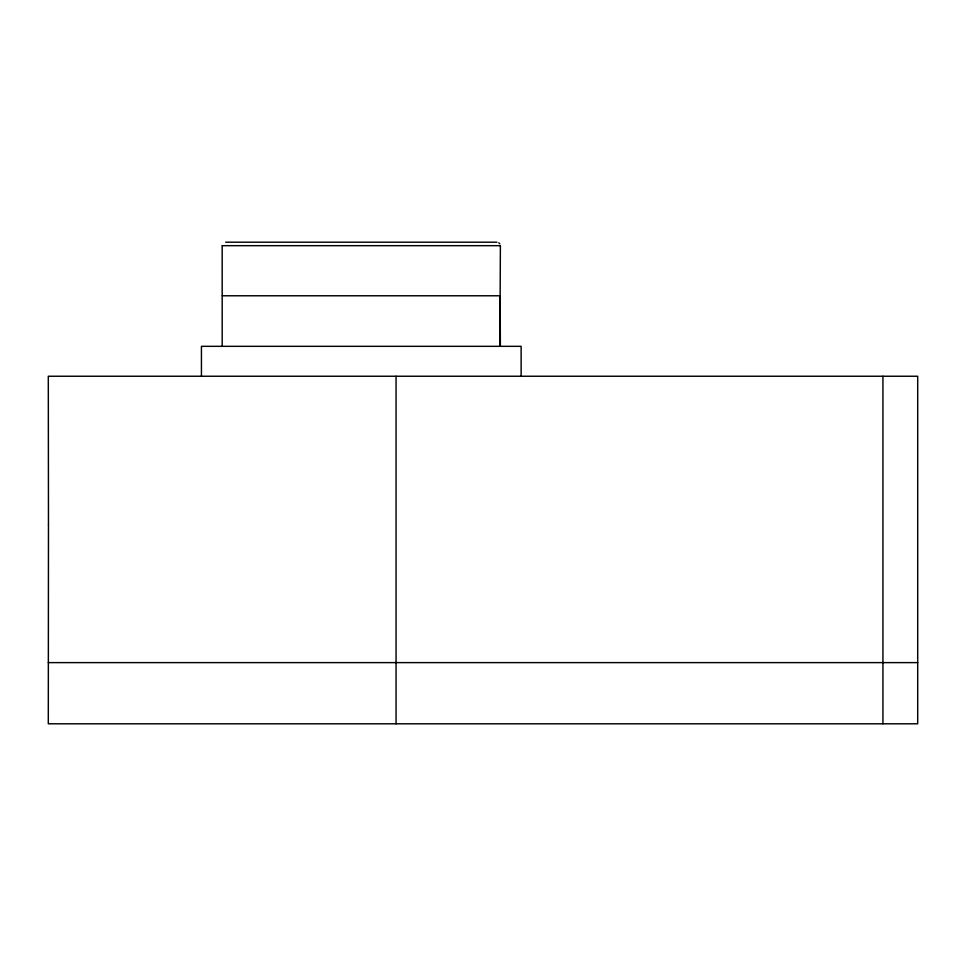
<?xml version="1.0" encoding="UTF-8"?>
<svg xmlns="http://www.w3.org/2000/svg" width="966" height="966" viewBox="0 0 966 966"><rect width="100%" height="100%" fill="white"/><g stroke="black" fill="none" stroke-linecap="round" stroke-linejoin="round"><path stroke-width="1.45" d="M222.192 346.323L222.18 245.678M222.277 295.777L500.243 295.777L499.893 346.323L500.388 245.678M225.67 242.2L496.898 242.2M222.325 245.678L500.243 245.678M48.3 662.616L917.7 662.616M498.806 242.768L499.808 243.782M500.159 295.777L500.376 346.323M882.924 376.245L882.924 723.8M521.133 376.245L521.133 346.323L201.435 346.323L201.435 376.245M396.06 376.245L396.06 723.8M48.469 524.816L48.3 723.8L917.7 723.8L917.7 376.245L48.3 376.245L48.469 524.816"/></g></svg>
